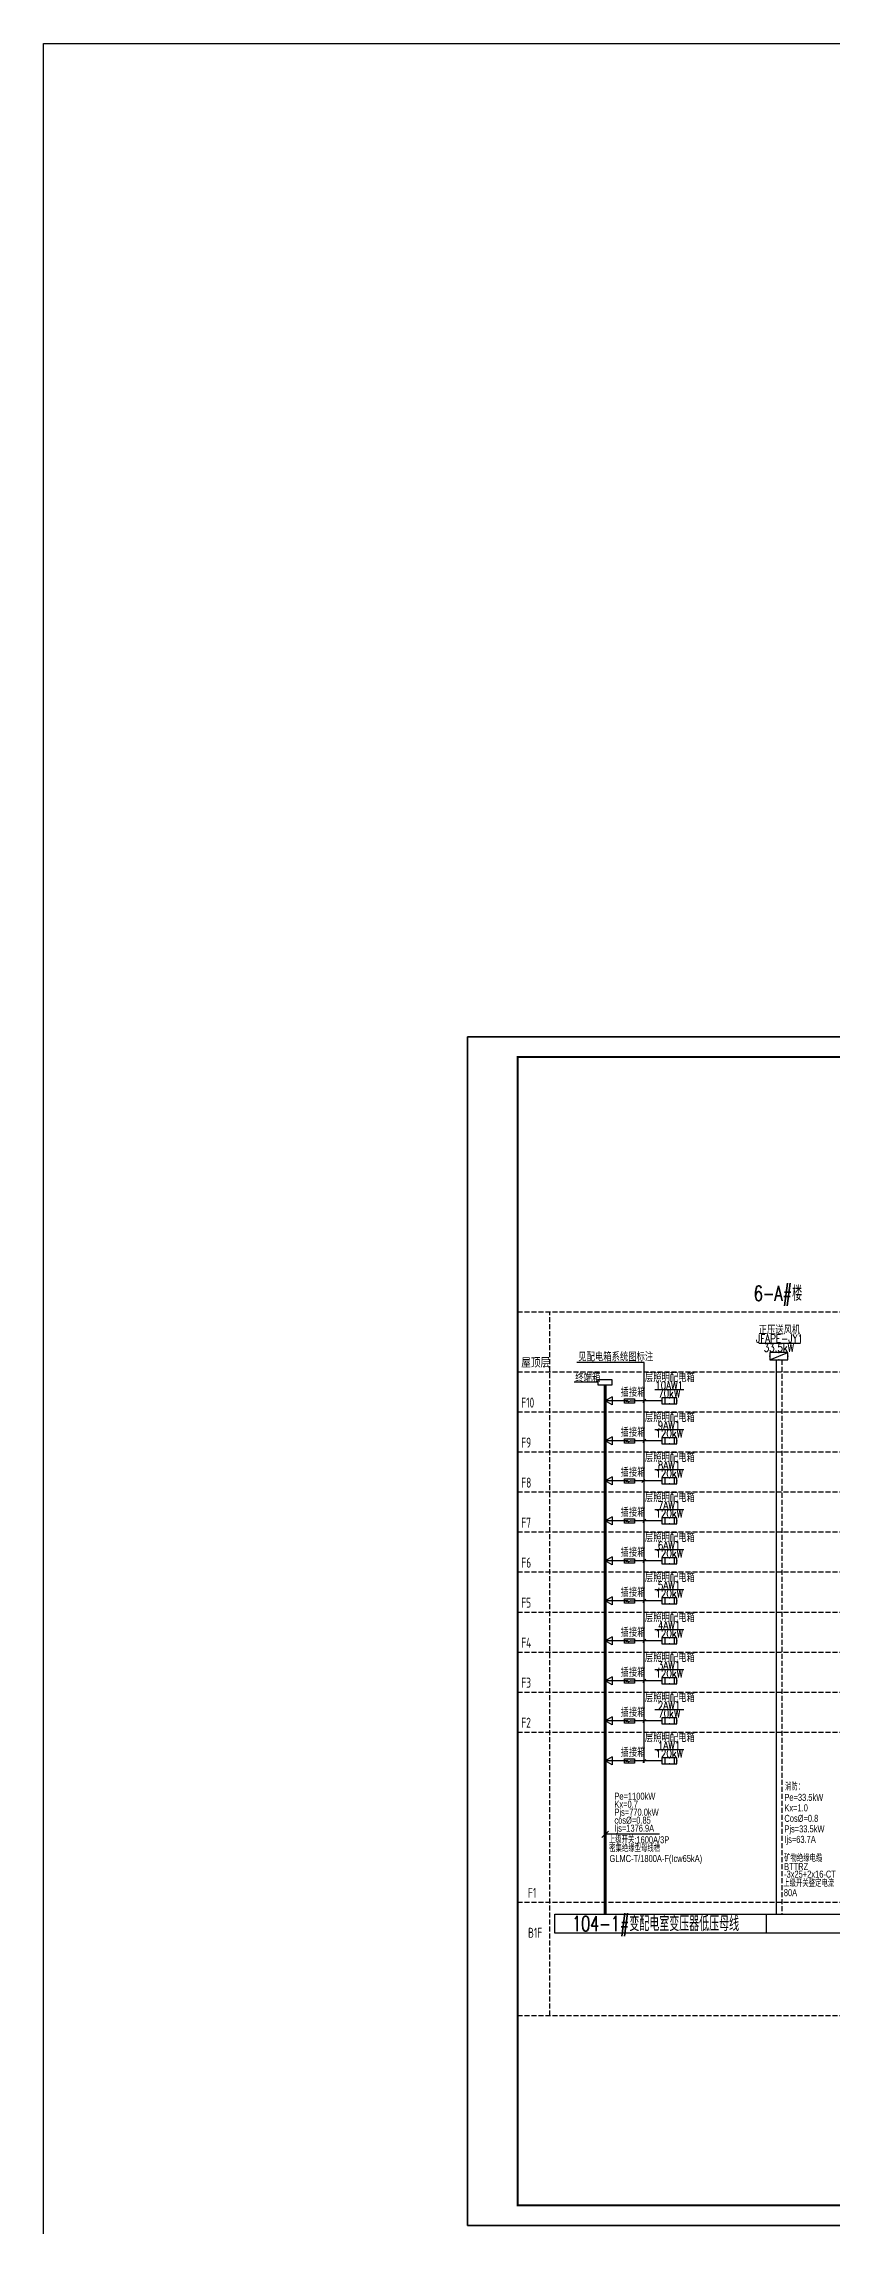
# Model space of a CAD drawing. Extents: x -127004 to 341119, y -13158 to 456864.
# Drawn here: x -86575 to -47196, y 246361 to 355413 of the extents above; entities that cross this region are included whole.
import ezdxf
from ezdxf.enums import TextEntityAlignment as Align

# ---------------------------------------------------------------- set-up
doc = ezdxf.new("R2010")
doc.units = 0
doc.header["$LTSCALE"] = 1000
doc.linetypes.add('DASH', pattern=[0.35, 0.25, -0.1])
doc.layers.get('0').update_dxf_attribs({"linetype": 'CONTINUOUS'})
for name, color, linetype in [('DIM-箱柜', 3, 'CONTINUOUS'), ('ELEC-text', 7, 'CONTINUOUS'), ('EQUIP-箱柜', 3, 'CONTINUOUS'), ('SIG_TEXT', 7, 'CONTINUOUS'), ('TEL_TEXT', 3, 'CONTINUOUS'), ('TEL_TITLE', 7, 'CONTINUOUS'), ('WIRE-动力', 50, 'CONTINUOUS'), ('WIRE-照明', 1, 'CONTINUOUS'), ('内审意见修改', 2, 'CONTINUOUS')]:
    doc.layers.add(name, color=color, linetype=linetype)
doc.layers.add('内审要求修改2.10', color=6, linetype='CONTINUOUS', plot=False)
doc.styles.add('_COMPLEX', font='ros.shx', dxfattribs={"width": 0.6, "bigfont": 'jd.shx'})
doc.styles.add('_HZTXT', font='ROMANS2', dxfattribs={"width": 0.8, "bigfont": 'HZDF2'})
doc.styles.add('_TCH_LABEL', font='COMPLEX', dxfattribs={"bigfont": 'GBCBIG'})
doc.styles.add('DQTU-1', font='gbenor.shx', dxfattribs={"width": 0.8, "bigfont": 'hztxt.shx'})
doc.styles.add('EL-STANDARD', font='ROMANS2', dxfattribs={"width": 0.7, "bigfont": 'HZDF2'})

# ---------------------------------------------------------------- blocks, each defined once
blk = doc.blocks.new('SADF AGF AERG AER GER')
at = {"layer": 'DIM-箱柜'}
blk.add_lwpolyline([(-462150, -1228514), (-378050, -1228514), (-378050, -1287914), (-462150, -1287914)], close=True, dxfattribs=at)
blk = doc.blocks.new('A$C6873132B')
at = {"layer": 'DIM-箱柜'}
blk.add_blockref('SADF AGF AERG AER GER', (378050, 1287914), dxfattribs=at)
blk = doc.blocks.new('A$C12F9105F')
at = {"layer": 'EQUIP-箱柜'}
for p, q in [((262, 180), (69, 180)), ((95, 138), (127, 222)), ((120, 138), (152, 222)), ((145, 138), (177, 222)), ((262, 180), (223, 219)), ((262, 180), (223, 141)), ((262, 180), (301, 219)), ((262, 180), (301, 141)), ((528, 180), (282, 83)), ((528, 180), (771, 180))]:
    blk.add_line(p, q, dxfattribs=at)
blk.add_lwpolyline([(0, 0), (0, 360), (840, 360), (840, 0)], close=True, dxfattribs=at)
blk = doc.blocks.new('$equip$00001428')
for p, q in [((0.75, 0.6), (-0.75, 0.6)), ((-0.75, 0.6), (-0.75, 0)), ((-0.75, 0), (0.75, 0)), ((-0.47, 0.6), (-0.47, 0)), ((0.47, 0.6), (0.47, 0)), ((0.75, 0), (0.75, 0.6))]:
    blk.add_line(p, q)
for p in [(-0.75, 0.3), (0, 0.6), (0, 0), (0.75, 0.3)]:
    blk.add_point(p)
at = {"style": '_TCH_LABEL', "flags": 9}
blk.add_attdef('A', (0, 0), '', height=0.00002, dxfattribs=at)
blk = doc.blocks.new('$equip$00001416')
for p, q in [((0.75, 0.6), (-0.75, 0.6)), ((-0.75, 0), (0.75, 0.6)), ((-0.75, 0.6), (-0.75, 0)), ((-0.75, 0), (0.75, 0)), ((0.75, 0), (0.75, 0.6))]:
    blk.add_line(p, q)
for p in [(-0.75, 0.3), (0, 0.6), (0, 0), (0.75, 0.3)]:
    blk.add_point(p)
at = {"style": '_TCH_LABEL', "flags": 9}
blk.add_attdef('A', (0, 0), '', height=0.00002, dxfattribs=at)

msp = doc.modelspace()

# ---------------------------------------------------------------- linework, layer by layer
at = {"color": 0}
for p, q in [((-56547, 289497), (-59928, 289497)), ((-56547, 269480), (-56547, 289497)), ((-56629, 287490), (-56465, 287654)), ((-56629, 285490), (-56465, 285654)), ((-56678, 283490), (-56513, 283654)), ((-56629, 281490), (-56465, 281654)), ((-56629, 279490), (-56465, 279654)), ((-56629, 277490), (-56465, 277654)), ((-56629, 275490), (-56465, 275654)), ((-56629, 273490), (-56465, 273654)), ((-56629, 271490), (-56465, 271654)), ((-56629, 269490), (-56465, 269654)), ((-58672, 265743), (-58343, 266071))]:
    msp.add_line(p, q, dxfattribs=at)
msp.add_lwpolyline([(-86575, 355413), (127272, 355413), (127272, -13158), (-86575, -13158)], close=True)
at = {"layer": 'ELEC-text', "color": 252, "linetype": 'DASH'}
for p, q in [((-62886, 260519), (-62886, 292019)), ((-62883, 292019), (10474, 292019)), ((-61270, 256857), (-61270, 292019)), ((-62889, 289019), (10474, 289019)), ((-62889, 287019), (10474, 287019)), ((-62889, 285019), (10474, 285019)), ((-62886, 283019), (10474, 283019)), ((-62889, 281019), (10474, 281019)), ((-62889, 279019), (10474, 279019)), ((-62889, 277019), (10474, 277019)), ((-62888, 277019), (10474, 277019)), ((-62886, 275019), (10474, 275019)), ((-62886, 273019), (10474, 273019)), ((-62883, 271019), (10474, 271019)), ((-62886, 262519), (10474, 262519)), ((-62886, 256857), (10474, 256857))]:
    msp.add_line(p, q, dxfattribs=at)
at = {"layer": 'ELEC-text'}
for p, q in [((-50830, 290460), (-48732, 290460)), ((-56014, 288142), (-54575, 288142)), ((-56014, 286142), (-54575, 286142)), ((-56014, 284142), (-54575, 284142)), ((-56014, 282142), (-54575, 282142)), ((-56014, 280142), (-54575, 280142)), ((-56014, 278142), (-54575, 278142)), ((-56014, 276142), (-54575, 276142)), ((-56014, 274142), (-54575, 274142)), ((-56014, 272142), (-54575, 272142)), ((-56014, 270142), (-54575, 270142)), ((-50451, 261912), (-50451, 260972))]:
    msp.add_line(p, q, dxfattribs=at)
msp.add_lwpolyline([(-55795, 265907), (-58507, 265907)], dxfattribs=at)
msp.add_lwpolyline([(-61018, 261912), (10150, 261912), (10150, 260972), (-61018, 260972)], close=True, dxfattribs=at)
at = {"layer": 'EQUIP-箱柜'}
for p, q in [((-58161, 287772), (-58507, 287572)), ((-58161, 287372), (-58507, 287572)), ((-58161, 287772), (-58161, 287372)), ((-58161, 285772), (-58507, 285572)), ((-58161, 285772), (-58161, 285372)), ((-58161, 285372), (-58507, 285572)), ((-58161, 283772), (-58507, 283572)), ((-58161, 283372), (-58507, 283572)), ((-58161, 283772), (-58161, 283372)), ((-58161, 281772), (-58507, 281572)), ((-58161, 281372), (-58507, 281572)), ((-58161, 281772), (-58161, 281372)), ((-58161, 279772), (-58507, 279572)), ((-58161, 279372), (-58507, 279572)), ((-58161, 279772), (-58161, 279372)), ((-58161, 277772), (-58507, 277572)), ((-58161, 277372), (-58507, 277572)), ((-58161, 277772), (-58161, 277372)), ((-58161, 275772), (-58507, 275572)), ((-58161, 275372), (-58507, 275572)), ((-58161, 275772), (-58161, 275372)), ((-58161, 273772), (-58507, 273572)), ((-58161, 273772), (-58161, 273372)), ((-58161, 273372), (-58507, 273572)), ((-58161, 271772), (-58507, 271572)), ((-58161, 271372), (-58507, 271572)), ((-58161, 271772), (-58161, 271372)), ((-58161, 269772), (-58507, 269572)), ((-58161, 269372), (-58507, 269572)), ((-58161, 269772), (-58161, 269372))]:
    msp.add_line(p, q, dxfattribs=at)
msp.add_lwpolyline([(-58849, 288639), (-58166, 288639), (-58166, 288363), (-58849, 288363)], close=True, dxfattribs=at)
at = {"layer": 'SIG_TEXT', "color": 0}
msp.add_line((-58849, 288501), (-60060, 288501), dxfattribs=at)
at = {"layer": 'SIG_TEXT', "const_width": 150}
for points in [[(-58507, 267352), (-58507, 288363)], [(-58507, 261912), (-58507, 267352)]]:
    msp.add_lwpolyline(points, dxfattribs=at)
at = {"layer": 'TEL_TITLE'}
msp.add_lwpolyline([(-65386, 246361), (18714, 246361), (18714, 305761), (-65386, 305761)], close=True, dxfattribs=at)
at = {"layer": 'TEL_TITLE', "const_width": 100}
msp.add_lwpolyline([(-62886, 247361), (17714, 247361), (17714, 304761), (-62886, 304761)], close=True, dxfattribs=at)
at = {"layer": 'WIRE-动力'}
for p, q in [((-57491, 287572), (-58507, 287572)), ((-55667, 287572), (-57032, 287572)), ((-57491, 285572), (-58507, 285572)), ((-55667, 285572), (-57032, 285572)), ((-57491, 283572), (-58507, 283572)), ((-55667, 283572), (-57032, 283572)), ((-57491, 281572), (-58507, 281572)), ((-55667, 281572), (-57032, 281572)), ((-57491, 279572), (-58507, 279572)), ((-55667, 279572), (-57032, 279572)), ((-57491, 277572), (-58507, 277572)), ((-55667, 277572), (-57032, 277572)), ((-57491, 275572), (-58507, 275572)), ((-55667, 275572), (-57032, 275572)), ((-57491, 273572), (-58507, 273572)), ((-55667, 273572), (-57032, 273572)), ((-57491, 271572), (-58507, 271572)), ((-55667, 271572), (-57032, 271572)), ((-57491, 269572), (-58507, 269572)), ((-55667, 269572), (-57032, 269572))]:
    msp.add_line(p, q, dxfattribs=at)
at = {"layer": 'WIRE-照明', "linetype": 'Continuous'}
msp.add_line((-49958, 289623), (-49958, 261912), dxfattribs=at)
at = {"layer": 'WIRE-照明', "color": 6, "linetype": 'DASH'}
msp.add_line((-49673, 289623), (-49673, 261912), dxfattribs=at)

# ---------------------------------------------------------------- block references
at = {"layer": 'DIM-箱柜'}
msp.add_blockref('SADF AGF AERG AER GER', (396764, 1534275), dxfattribs=at)
at = {"layer": 'EQUIP-箱柜'}
for name, p, xscale, yscale, zscale in [('$equip$00001416', (-49819, 289623), 600, 600, 600), ('A$C12F9105F', (-57532, 287465), 0.5952380951493979, 0.5952380951493979, 0.5952380951493979), ('$equip$00001428', (-55292, 287422), 500, 500, 500), ('$equip$00001428', (-55292, 285422), 500, 500, 500), ('A$C12F9105F', (-57532, 285465), 0.5952380951493979, 0.5952380951493979, 0.5952380951493979), ('A$C12F9105F', (-57532, 283465), 0.5952380951493979, 0.5952380951493979, 0.5952380951493979), ('$equip$00001428', (-55292, 283422), 500, 500, 500), ('A$C12F9105F', (-57532, 281465), 0.5952380951493979, 0.5952380951493979, 0.5952380951493979), ('$equip$00001428', (-55292, 281422), 500, 500, 500), ('A$C12F9105F', (-57532, 279465), 0.5952380951493979, 0.5952380951493979, 0.5952380951493979), ('$equip$00001428', (-55292, 279422), 500, 500, 500), ('A$C12F9105F', (-57532, 277465), 0.5952380951493979, 0.5952380951493979, 0.5952380951493979), ('$equip$00001428', (-55292, 277422), 500, 500, 500), ('A$C12F9105F', (-57532, 275465), 0.5952380951493979, 0.5952380951493979, 0.5952380951493979), ('$equip$00001428', (-55292, 275422), 500, 500, 500), ('$equip$00001428', (-55292, 273422), 500, 500, 500), ('A$C12F9105F', (-57532, 273465), 0.5952380951493979, 0.5952380951493979, 0.5952380951493979), ('A$C12F9105F', (-57532, 271465), 0.5952380951493979, 0.5952380951493979, 0.5952380951493979), ('$equip$00001428', (-55292, 271422), 500, 500, 500), ('A$C12F9105F', (-57532, 269465), 0.5952380951493979, 0.5952380951493979, 0.5952380951493979), ('$equip$00001428', (-55292, 269422), 500, 500, 500)]:
    msp.add_blockref(name, p, dxfattribs=dict(at, xscale=xscale, yscale=yscale, zscale=zscale))
at = {"layer": '内审要求修改2.10'}
msp.add_blockref('A$C6873132B', (18714, 246361), dxfattribs=at)

# ---------------------------------------------------------------- texts
at = {"ltscale": 100, "style": 'EL-STANDARD', "width": 0.7}
for s, p in [('6-A#楼', (-51072, 292571)), ('104-1#变配电室变压器低压母线', (-60153, 261068))]:
    msp.add_text(s, height=750, dxfattribs=at).set_placement(p)
at = {"layer": 'ELEC-text', "style": '_HZTXT', "width": 0.8}
for s, p in [('正压送风机', (-49791, 291098)), ('JFAPE-JY1', (-49792, 290687)), ('33.5kW', (-49819, 290230)), ('层照明配电箱', (-55273, 288721)), ('10AW1 ', (-55197, 288347)), ('层照明配电箱', (-55273, 286721)), ('9AW1 ', (-55197, 286347)), ('层照明配电箱', (-55273, 284721)), ('8AW1 ', (-55197, 284347)), ('层照明配电箱', (-55273, 282721)), ('7AW1 ', (-55197, 282347)), ('层照明配电箱', (-55273, 280721)), ('6AW1 ', (-55197, 280347)), ('层照明配电箱', (-55273, 278721)), ('5AW1 ', (-55197, 278347)), ('层照明配电箱', (-55273, 276721)), ('4AW1 ', (-55197, 276347)), ('层照明配电箱', (-55273, 274721)), ('3AW1 ', (-55197, 274347)), ('层照明配电箱', (-55273, 272721)), ('2AW1 ', (-55197, 272347)), ('70kW', (-55299, 271945)), ('层照明配电箱', (-55273, 270721)), ('1AW1 ', (-55197, 270347)), ('120kW', (-55299, 269945))]:
    msp.add_text(s, height=400, dxfattribs=at).set_placement(p, align=Align.MIDDLE_CENTER)
at = {"layer": 'ELEC-text', "width": 0.8}
for s, height, style, p in [('屋顶层', 500, 'DQTU-1', (-62699, 289235)), ('见配电箱系统图标注', 400, '_HZTXT', (-59847, 289555)), ('终端箱', 400, '_HZTXT', (-59996, 288522)), ('插接箱', 400, '_HZTXT', (-57736, 287783)), ('F10', 500, 'DQTU-1', (-62699, 287235)), ('F9', 500, 'DQTU-1', (-62699, 285235)), ('插接箱', 400, '_HZTXT', (-57736, 285783)), ('F8', 500, 'DQTU-1', (-62699, 283235)), ('插接箱', 400, '_HZTXT', (-57736, 283783)), ('F7', 500, 'DQTU-1', (-62699, 281235)), ('插接箱', 400, '_HZTXT', (-57736, 281783)), ('F6', 500, 'DQTU-1', (-62696, 279235)), ('插接箱', 400, '_HZTXT', (-57736, 279783)), ('插接箱', 400, '_HZTXT', (-57736, 277783)), ('F5', 500, 'DQTU-1', (-62699, 277235)), ('插接箱', 400, '_HZTXT', (-57736, 275783)), ('F4', 500, 'DQTU-1', (-62699, 275235)), ('F3', 500, 'DQTU-1', (-62696, 273235)), ('插接箱', 400, '_HZTXT', (-57736, 273783)), ('F2', 500, 'DQTU-1', (-62696, 271235)), ('插接箱', 400, '_HZTXT', (-57736, 271783)), ('插接箱', 400, '_HZTXT', (-57736, 269783)), ('F1', 500, 'DQTU-1', (-62361, 262730)), ('B1F', 500, 'DQTU-1', (-62358, 260735))]:
    msp.add_text(s, height=height, dxfattribs=dict(at, style=style)).set_placement(p)
at = {"layer": 'TEL_TEXT', "color": 230, "ltscale": 2, "style": '_COMPLEX', "width": 0.7}
for s, p in [('消防：', (-49513, 268108)), ('矿物绝缘电缆', (-49560, 264534)), ('-3x25+2x16-CT', (-49560, 263742)), ('BTTRZ', (-49560, 264121))]:
    msp.add_text(s, height=350, dxfattribs=at).set_placement(p)
at = {"layer": 'TEL_TEXT', "ltscale": 2, "style": '_COMPLEX', "width": 0.7}
for s, p in [('Pe=1100kW', (-58042, 267637)), ('Kx=0.7 ', (-58042, 267237)), ('Pjs=770.0kW', (-58042, 266837)), ('Pe=33.5kW', (-49545, 267580)), ('Kx=1.0', (-49545, 267055)), ('cos%%C=0.85', (-58042, 266437)), ('Ijs=1376.9A', (-58042, 266037)), ('Cos%%C=0.8', (-49545, 266530)), ('Pjs=33.5kW', (-49545, 266005)), ('上级开关:1600A/3P', (-58320, 265460)), ('密集绝缘型母线槽', (-58305, 265026)), ('Ijs=63.7A', (-49545, 265480)), ('GLMC-T/1800A-F(Icw65kA)', (-58288, 264524)), ('上级开关整定电流', (-49604, 263281)), ('80A', (-49572, 262815))]:
    msp.add_text(s, height=350, dxfattribs=at).set_placement(p)
at = {"layer": '内审意见修改', "style": '_HZTXT', "width": 0.8}
for s, p in [('70kW', (-55299, 287945)), ('120kW', (-55299, 285945)), ('120kW', (-55299, 283945)), ('120kW', (-55299, 281945)), ('120kW', (-55299, 279945)), ('120kW', (-55299, 277945)), ('120kW', (-55299, 275945)), ('120kW', (-55299, 273945))]:
    msp.add_text(s, height=400, dxfattribs=at).set_placement(p, align=Align.MIDDLE_CENTER)

doc.saveas('drawing.dxf')
